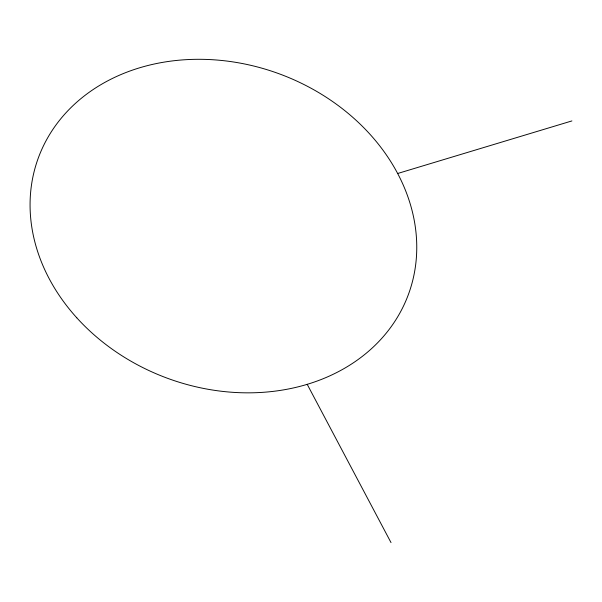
<?xml version="1.0" encoding="UTF-8"?>
<svg xmlns="http://www.w3.org/2000/svg" width="602" height="602" viewBox="0 0 602 602"><rect width="100%" height="100%" fill="white"/><g stroke="black" fill="none" stroke-linecap="round" stroke-linejoin="round"><path stroke-width="0.9" d="M397.659 173.496L571.9 120.927M307.208 384.332L391.014 542.598M76.793 317.811A197.23 162.156 20.3 0 0 405.876 300.804A197.23 162.156 20.3 0 0 187.561 59.59A197.23 162.156 20.3 0 0 76.793 317.811"/></g></svg>
